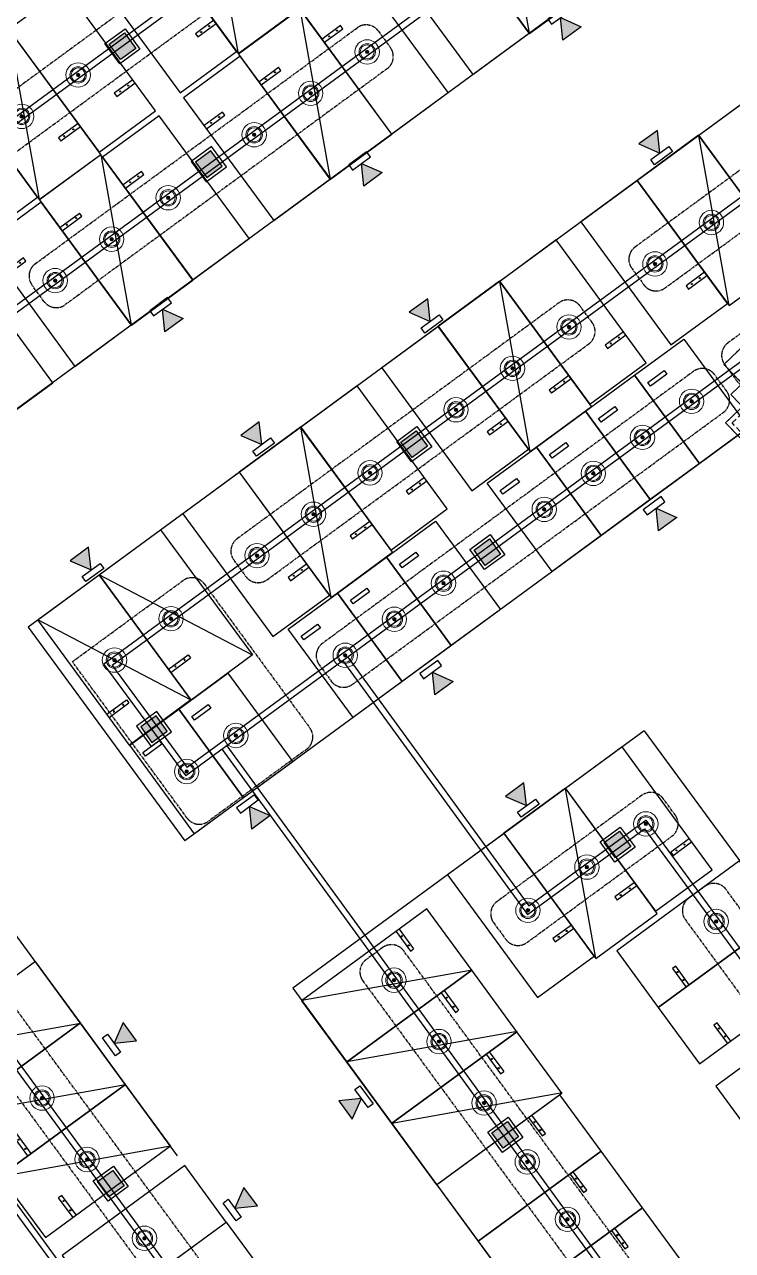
# Model space of a CAD drawing. Header units: millimetres. Extents: x 75184266 to 76346726, y -35850126 to -33679385.
# Drawn here: x 75364708 to 75387949, y -34981951 to -34941699 of the extents above; entities that cross this region are included whole.
import ezdxf

# ---------------------------------------------------------------- set-up
doc = ezdxf.new("R2010")
doc.units = ezdxf.units.MM
doc.header["$LTSCALE"] = 50
doc.header["$MEASUREMENT"] = 0
for name, pattern in [('CONTINOUS', [0]), ('HIDDEN2', [0.1875, 0.125, -0.0625]), ('XR-지하3층$0$H', [1.3, 0.8, -0.5]), ('단지배치도$0$PHANTOM2', [31.75, 15.875, -3.175, 3.175, -3.175, 3.175, -3.175])]:
    doc.linetypes.add(name, pattern=pattern)
doc.layers.add('1-주차면센서', color=3, linetype='CONTINUOUS', lineweight=15)
for name, color, linetype in [('2-주차안내등', 2, 'CONTINUOUS'), ('3-SIO', 1, 'CONTINUOUS'), ('PARKING', 7, 'CONTINUOUS'), ('XR-지하3층$0$0중앙선', 1, 'CONTINUOUS'), ('XR-지하3층$0$A-주차', 9, 'CONTINUOUS'), ('XR-지하3층$0$CON', 2, 'CONTINUOUS'), ('XR-지하3층$0$CONC', 2, 'CONTINUOUS'), ('XR-지하3층$0$일반주차', 8, 'CONTINUOUS'), ('XR-지하3층$0$확장형주차', 8, 'CONTINUOUS'), ('유도관제-RECWAY', 4, 'CONTINOUS')]:
    doc.layers.add(name, color=color, linetype=linetype)
doc.layers.add('DEFPOINT', color=142, linetype='CONTINUOUS', plot=False)
doc.layers.add('건축', color=8, linetype='CONTINUOUS', plot=False)

# ---------------------------------------------------------------- blocks, each defined once
blk = doc.blocks.new('XR-지하3층$0$확장형 주차')
at = {"layer": 'XR-지하3층$0$확장형주차', "color": 7}
for p, q in [((0, 3965), (800, 3965)), ((0, 3835), (800, 3835)), ((800, 3835), (800, 3965))]:
    blk.add_line(p, q, dxfattribs=at)
blk.add_lwpolyline([(2500, 5100), (0, 0)], dxfattribs=at)
blk.add_lwpolyline([(2500, 5091), (0, 5091), (0, -9), (2500, -9)], close=True, dxfattribs=at)
for centre in [(238, 3900), (613, 3900)]:
    blk.add_circle(centre, 17.5, dxfattribs=at)
blk = doc.blocks.new('XR-지하3층$0$일반형 주차')
at = {"layer": 'XR-지하3층$0$일반주차'}
for p, q in [((750, 3865), (0, 3865)), ((0, 3735), (750, 3735)), ((750, 3735), (750, 3865))]:
    blk.add_line(p, q, dxfattribs=at)
blk.add_lwpolyline([(2300, 5000), (0, 5000), (0, 0), (2300, 0)], close=True, dxfattribs=at)
for centre in [(238, 3800), (563, 3800)]:
    blk.add_circle(centre, 17.5, dxfattribs=at)
blk = doc.blocks.new('XR-지하3층$0$A$C73B52ADF')
at = {"layer": 'XR-지하3층$0$A-주차', "elevation": 0}
for points in [[(-2038, 2466), (-38, 2466), (-38, -1134), (-2038, -1134)], [(-1166, 2021), (-1166, 1871), (-1832, 1871), (-1832, 2021)]]:
    blk.add_lwpolyline(points, close=True, dxfattribs=at)
blk = doc.blocks.new('XR-지하3층$0$기둥 0620')
at = {"layer": 'XR-지하3층$0$CON', "ltscale": 0.5}
blk.add_lwpolyline([(-600, 0), (600, 0), (600, 1500), (-600, 1500)], close=True, dxfattribs=at)
blk = doc.blocks.new('1503-B1F')
at = {"layer": 'DEFPOINT', "linetype": 'HIDDEN2', "ltscale": 30}
for p, q in [((-30947, -7210), (-31932, -6181)), ((-31393, -8385), (-31663, -8104))]:
    blk.add_line(p, q, dxfattribs=at)
for points in [[(-31932, -6181), (-31059, -5344)], [(-31875, -8099), (-30947, -7210)], [(-31663, -8104), (-30843, -7319)], [(-31875, -8099), (-31501, -8489)]]:
    blk.add_lwpolyline(points, dxfattribs=at)
at = {"layer": 'XR-지하3층$0$0중앙선', "color": 7, "linetype": 'XR-지하3층$0$H', "ltscale": 50}
blk.add_lwpolyline([(-30363, -9677), (-31875, -8099), (-30947, -7210), (-31932, -6181), (-26213, -703)], dxfattribs=at)
at = {"layer": 'XR-지하3층$0$CONC', "extrusion": (0, 0, -1), "zscale": -1, "rotation": 46.23840256638631}
blk.add_blockref('XR-지하3층$0$기둥 0620', (31287, -7605), dxfattribs=at)
blk = doc.blocks.new('TIS-주차면센서(확대)')
at = {"layer": '1-주차면센서'}
blk.add_hatch(color=256, dxfattribs=at).paths.add_polyline_path([(43.5, 0, 1), (-43.5, 0, 1)])
h = blk.add_hatch(color=256, dxfattribs=at)
edge = h.paths.add_edge_path()
edge.add_arc((0, 0), 43.5, 0, 360)
for radius in [303.5, 203.5, 173.5, 43.5]:
    blk.add_circle((0, 0), radius, dxfattribs=at)
blk = doc.blocks.new('rehw6')
at = {"layer": '3-SIO'}
for points in [[(406938, -283999), (406938, -284825), (407763, -284825), (407763, -283999)], [(407038, -284099), (407038, -284725), (407663, -284725), (407663, -284099)]]:
    blk.add_lwpolyline(points, close=True, dxfattribs=at)
for points in [[(407038, -284099), (407663, -284725), (407663, -284099), (407038, -284725)], [(407663, -284099), (407038, -284725), (407663, -284725), (407038, -284099)]]:
    blk.add_solid(points, dxfattribs=at)
blk = doc.blocks.new('fh52f')
at = {"layer": '2-주차안내등'}
for points in [[(399980, -281538), (399333, -281164), (399333, -281912)], [(399980, -281903), (399980, -281173), (400188, -281173), (400188, -281903)]]:
    blk.add_lwpolyline(points, close=True, dxfattribs=at)
blk.add_solid([(399333, -281912), (399333, -281164), (399980, -281538)], dxfattribs=at)

msp = doc.modelspace()

# ---------------------------------------------------------------- linework, layer by layer
at = {"layer": 'PARKING', "color": 241, "linetype": '단지배치도$0$PHANTOM2', "ltscale": 0.1}
for p, q in [((75386668.7, -34953088), (75374488, -34962018.3)), ((75387758.6, -34953734.9), (75387364.7, -34953197.7)), ((75375473.2, -34963362), (75387650.9, -34954433.8)), ((75374380.4, -34962717.2), (75374774.3, -34963254.4))]:
    msp.add_line(p, q, dxfattribs=at)
for points in [[(75373762.4, -34938420.3), (75373368.5, -34937883.1, 0.4142136), (75372669.6, -34937775.5), (75362104.8, -34945521.1, 0.4142136), (75361997.2, -34946220), (75362391.1, -34946757.3, 0.4142136), (75363090, -34946864.9), (75373654.8, -34939119.2, 0.4142136)], [(75396408, -34941904.7), (75396014.1, -34941367.4, 0.4142136), (75395315.2, -34941259.8), (75384750.4, -34949005.5, 0.4142136), (75384642.8, -34949704.4), (75385036.7, -34950241.6, 0.4142136), (75385735.6, -34950349.2), (75396300.4, -34942603.6, 0.4142136)], [(75376324.9, -34941915.6), (75376718.8, -34942452.8, -0.4142136), (75376611.2, -34943151.7), (75366046.3, -34950897.3, -0.4142136), (75365347.4, -34950789.7), (75364953.5, -34950252.4, -0.4142136), (75365061.1, -34949553.5), (75375626, -34941808, -0.4142136)], [(75399454.5, -34945054.3), (75399060.6, -34944517, 0.4142136), (75398361.7, -34944409.4), (75387796.9, -34952155.1, 0.4142136), (75387689.3, -34952853.9), (75388083.2, -34953391.2, 0.4142136), (75388782, -34953498.8), (75399346.9, -34945753.1, 0.4142136)], [(75383343.1, -34951483.2), (75382949.2, -34950946, 0.4142136), (75382250.3, -34950838.4), (75371685.5, -34958584, 0.4142136), (75371577.9, -34959282.9), (75371971.8, -34959820.2, 0.4142136), (75372670.7, -34959927.8), (75383235.5, -34952182.1, 0.4142136)], [(75386068.2, -34967651.3), (75385674.3, -34967114, 0.4142136), (75384975.4, -34967006.4), (75380217.2, -34970494.9, 0.4142136), (75380109.6, -34971193.7), (75380503.5, -34971731, 0.4142136), (75381202.4, -34971838.6), (75385960.6, -34968350.1, 0.4142136)], [(75393956.9, -34980550.1), (75394494.1, -34980156.2, 0.4142136), (75394601.7, -34979457.3), (75387743.5, -34970102.9, 0.4142136), (75387044.6, -34969995.3), (75386507.4, -34970389.2, 0.4142136), (75386399.8, -34971088), (75393258, -34980442.5, 0.4142136)], [(75384200.3, -34983691.4), (75384737.5, -34983297.5, 0.4142136), (75384845.1, -34982598.6), (75377158.7, -34972114.4, 0.4142136), (75376459.8, -34972006.8), (75375922.5, -34972400.7, 0.4142136), (75375814.9, -34973099.6), (75383501.4, -34983583.8, 0.4142136)]]:
    msp.add_lwpolyline(points, format="xyb", close=True, dxfattribs=at)
msp.add_lwpolyline([(75366280.1, -34962617.7), (75369909.3, -34959957, -0.4142136), (75370608.2, -34960064.6), (75374076.6, -34964795.5, -0.4142136), (75373969, -34965494.4), (75370743.1, -34967859.5, -0.4142136), (75370044.3, -34967751.9), (75366280.1, -34962617.7)], format="xyb", dxfattribs=at)
at = {"layer": 'PARKING', "color": 241, "linetype": '단지배치도$0$PHANTOM2', "ltscale": 0.1, "elevation": 0}
msp.add_lwpolyline([(75370833.8, -34984731.1), (75371371, -34984337.2, 0.4142136), (75371478.6, -34983638.4), (75364205.8, -34973718.3, 0.4142136), (75363507, -34973610.7), (75362969.7, -34974004.6, 0.4142136), (75362862.1, -34974703.5), (75370134.9, -34984623.5, 0.4142136)], format="xyb", close=True, dxfattribs=at)
at = {"layer": 'PARKING', "color": 241, "linetype": '단지배치도$0$PHANTOM2', "ltscale": 0.1}
for centre, start, end in [((75386961.4, -34953493.3), 36.24693, 126.24693), ((75387355.3, -34954030.6), 306.24693, 36.24693), ((75374783.7, -34962421.5), 126.24693, 216.24693), ((75375177.6, -34962958.8), 216.24693, 306.24693)]:
    msp.add_arc(centre, 500, start, end, dxfattribs=at)
at = {"layer": '건축', "ltscale": 0.5}
for p, q in [((75392406, -34933824.6), (75361275.9, -34956647.5)), ((75395953.6, -34938663.5), (75364823.5, -34961486.4)), ((75401097.6, -34945679.8), (75369967.6, -34968502.7)), ((75352119.1, -34963608.8), (75367627.4, -34984761.9)), ((75351957.8, -34963727.1), (75367526.1, -34984961.9)), ((75385048.8, -34964885.7), (75373515.1, -34973341.6))]:
    msp.add_line(p, q, dxfattribs=at)
at = {"layer": '건축'}
for p, q in [((75369735.1, -34978840.8), (75337215.5, -34934484.6)), ((75364823.5, -34961486.4), (75369967.6, -34968502.7)), ((75385048.8, -34964885.7), (75399523.1, -34984628.4)), ((75373515.1, -34973341.6), (75382474.5, -34985561.9))]:
    msp.add_line(p, q, dxfattribs=at)
at = {"layer": '유도관제-RECWAY', "color": 201, "ltscale": 0.5}
for p, q in [((75386345.9, -34928657.8), (75357729.8, -34949638.1)), ((75386625.7, -34928700.6), (75358009.6, -34949680.9)), ((75389470.3, -34932567.1), (75360853.4, -34953547)), ((75389427.3, -34932846.6), (75360810.6, -34953826.3)), ((75370827.8, -34984729.9), (75337720, -34939570.5)), ((75370870.8, -34984450.3), (75337999.6, -34939613.6)), ((75395926.6, -34941720.7), (75367310.5, -34962701)), ((75396206.4, -34941763.5), (75367590.3, -34962743.8)), ((75398684.1, -34945093.2), (75370047.2, -34966088.8)), ((75398641.3, -34945372.6), (75370004.4, -34966368.2)), ((75367313.7, -34962710.3), (75370004.4, -34966368.2)), ((75367593.5, -34962753.2), (75370047.2, -34966088.8))]:
    msp.add_line(p, q, dxfattribs=at)
for points in [[(75375319.3, -34962471.1), (75381262.8, -34970637.3), (75385101.6, -34967822.9), (75393482.5, -34979254.3), (75401623.3, -34973285.9)], [(75375158, -34962589.4), (75381219.2, -34970917.3), (75385058.6, -34968102.4), (75393439.5, -34979533.8), (75401741.5, -34973447.2)], [(75371192.7, -34965496.6), (75384291.8, -34983494.3), (75416159.9, -34983494.3), (75423295.9, -34978261.1), (75412713.6, -34963827.1)], [(75371354, -34965378.4), (75384393.6, -34983294.3), (75416094.4, -34983294.3), (75423016.4, -34978218.1), (75412552.4, -34963945.4)]]:
    msp.add_lwpolyline(points, dxfattribs=at)

# ---------------------------------------------------------------- block references
at = {"layer": '2-주차안내등', "xscale": -1}
for p, rotation in [((75845904.8, -35097413.7), 306.2677044691861), ((75839372.4, -35102203), 306.2677044691861), ((75832839.9, -35106992.2), 306.2677044691861), ((75849044.2, -35113525.5), 306.267704469102), ((75841705.3, -35118906), 306.267704469102), ((75835693.8, -35123313.3), 306.2677044691861)]:
    msp.add_blockref('fh52f', p, dxfattribs=dict(at, rotation=rotation))
at = {"layer": '2-주차안내등'}
for p, rotation in [((75376300.2, -34456876.9), 306.2261623367484), ((75368760.2, -34462403.9), 306.2261623366336), ((75363230.4, -34466446.8), 306.2261623366757), ((75357630.3, -34470564.8), 306.2261623366644), ((75371922.1, -34478302), 306.2261623367484), ((75856688.3, -34965881, 0), 216.2261623351465), ((74886727.4, -34986222.9), 36.2261623351432), ((75860651.7, -34971301.3, 0), 216.2261623351537)]:
    msp.add_blockref('fh52f', p, dxfattribs=dict(at, rotation=rotation))
at = {"layer": 'PARKING', "xscale": -1}
for p, rotation in [((75528276.7, -34472189.4), 36.24693370066723), ((75537857.4, -34485252.3), 36.24693370066723), ((75540256.5, -34488796.3), 36.24693370068274), ((75544532.7, -34498399.9), 36.24693370063373), ((75540846.9, -34507928.4), 36.24693370063373), ((75527894, -34509532.3, 0), 36.24693370063373)]:
    msp.add_blockref('rehw6', p, dxfattribs=dict(at, rotation=rotation))
at = {"layer": 'PARKING'}
for p, xscale, yscale, zscale, rotation in [((75375957.2, -34942598), 1.319999998879759, 1.319999998879759, 1.319999998879759, 162.4938673609618), ((75366468.5, -34943354.9), -1.320000000298023, 1.320000000298023, 1.319999999948777, 90), ((75374102.4, -34943958), 1.319999998879759, 1.319999998879759, 1.319999998879759, 162.4938673609618), ((75364613.6, -34944714.8), -1.320000000298023, 1.320000000298023, 1.319999999948777, 90), ((75372247.5, -34945317.9), 1.319999998879759, 1.319999998879759, 1.319999998879759, 162.4938673609618), ((75369424.8, -34947387.3), 1.319999998879759, 1.319999998879759, 1.319999998879759, 162.4938673609618), ((75387259.2, -34948199.2), -1.320000000298023, 1.320000000298023, 1.319999999948777, 90), ((75367569.9, -34948747.2), 1.319999998879759, 1.319999998879759, 1.319999998879759, 162.4938673609618), ((75385404.3, -34949559.1), -1.320000000298023, 1.320000000298023, 1.319999999948777, 90), ((75365715, -34950107.1), 1.319999998879759, 1.319999998879759, 1.319999998879759, 162.4938673609618), ((75382581.6, -34951628.6), -1.320000000298023, 1.320000000298023, 1.319999999948777, 90), ((75380726.7, -34952988.5), -1.320000000298023, 1.320000000298023, 1.319999999948777, 90), ((75378871.8, -34954348.4), -1.320000000298023, 1.320000000298023, 1.319999999948777, 90), ((75386607.5, -34954071.2), -1.320000000298023, 1.320000000298023, 1.319999999948777, 90), ((75384994.6, -34955253.7), -1.320000000298023, 1.320000000298023, 1.319999999948777, 90), ((75376049.2, -34956417.8), -1.320000000298023, 1.320000000298023, 1.319999999948777, 90), ((75383381.6, -34956436.3), -1.320000000298023, 1.320000000298023, 1.319999999948777, 90), ((75381768.7, -34957618.9), -1.320000000298023, 1.320000000298023, 1.319999999948777, 90), ((75374194.3, -34957777.7), -1.320000000298023, 1.320000000298023, 1.319999999948777, 90), ((75372339.4, -34959137.6), -1.320000000298023, 1.320000000298023, 1.319999999948777, 90), ((75378462.1, -34960043), -1.320000000298023, 1.320000000298023, 1.319999999948777, 90), ((75369516.7, -34961207.1), -1.320000000298023, 1.320000000298023, 1.319999999948777, 90), ((75376849.2, -34961225.6), -1.320000000298023, 1.320000000298023, 1.319999999948777, 90), ((75375236.2, -34962408.1), -1.320000000298023, 1.320000000298023, 1.319999999948777, 90), ((75367661.8, -34962567), -1.320000000298023, 1.320000000298023, 1.319999999948777, 90), ((75371644.1, -34965041.6), -1.320000000298023, 1.320000000298023, 1.319999999948777, 90), ((75370031.2, -34966224.1), -1.320000000298023, 1.320000000298023, 1.319999999948777, 90), ((75385105.1, -34967944.3), -1.320000000298023, 1.320000000298023, 1.319999999948777, 90), ((75383169.6, -34969363.4), -1.320000000298023, 1.320000000298023, 1.319999999948777, 90), ((75381234, -34970782.4), -1.320000000298023, 1.320000000298023, 1.319999999948777, 90), ((75387413, -34971150.2), -1.320000000298023, 1.320000000298023, 1.319999999948777, 90), ((75376837.8, -34973075.5), -1.320000000298023, 1.320000000298023, 1.319999999948777, 90), ((75378316, -34975091.7), -1.320000000298023, 1.320000000298023, 1.319999999948777, 90), ((75365282.9, -34976946.5, 0), -1.320000000298023, 1.320000000298023, 1.319999999948777, 90), ((75379794.2, -34977107.9), -1.320000000298023, 1.320000000298023, 1.319999999948777, 90), ((75366761, -34978962.7, 0), -1.320000000298023, 1.320000000298023, 1.319999999948777, 90), ((75381213.2, -34979043.4), -1.320000000298023, 1.320000000298023, 1.319999999948777, 90), ((75382532.8, -34980927.9), -1.320000000298023, 1.320000000298023, 1.319999999948777, 90), ((75368646, -34981549.4), -1.320000000298023, 1.320000000298023, 1.319999999948777, 90)]:
    msp.add_blockref('TIS-주차면센서(확대)', p, dxfattribs=dict(at, xscale=xscale, yscale=yscale, zscale=zscale, rotation=rotation))
for p, rotation in [((75867441.4, -34934803.6), 216.2469333569278), ((75865640, -34953348.8), 216.2469333569279)]:
    msp.add_blockref('rehw6', p, dxfattribs=dict(at, rotation=rotation))
at = {"layer": '건축'}
for name, p, rotation in [('XR-지하3층$0$확장형 주차', (75381276.9, -34941983.9), 36.24693643183485), ('XR-지하3층$0$확장형 주차', (75370729, -34937069.4), 216.2469348949301), ('XR-지하3층$0$일반형 주차', (75379422, -34943343.8), 36.24693643183485), ('XR-지하3층$0$일반형 주차', (75368712.9, -34938547.5), 216.2469348949301), ('XR-지하3층$0$일반형 주차', (75376760, -34945295.4), 36.24693643183485), ('XR-지하3층$0$일반형 주차', (75366052.8, -34940497.8), 216.2469348949301), ('XR-지하3층$0$확장형 주차', (75374743.8, -34946773.6), 36.24693643183485), ('XR-지하3층$0$확장형 주차', (75364197.9, -34941857.7), 216.2469348949301), ('XR-지하3층$0$일반형 주차', (75372888.9, -34948133.5), 36.24693643183485), ('XR-지하3층$0$일반형 주차', (75362181.7, -34943335.8), 216.2469348949301), ('XR-지하3층$0$일반형 주차', (75388696.2, -34943984.2), 216.2469348949301), ('XR-지하3층$0$일반형 주차', (75370228.8, -34950083.7), 36.24693643183485), ('XR-지하3층$0$확장형 주차', (75386841.3, -34945344.1), 216.2469348949301), ('XR-지하3층$0$확장형 주차', (75368212.6, -34951561.9), 36.24693643183485), ('XR-지하3층$0$일반형 주차', (75384825.1, -34946822.2), 216.2469348949301), ('XR-지하3층$0$일반형 주차', (75366357.7, -34952921.8), 36.24693643183485), ('XR-지하3층$0$일반형 주차', (75382163.8, -34948773.4), 216.2469348949301), ('XR-지하3층$0$확장형 주차', (75363612.4, -34954934.6), 36.24693489493006), ('XR-지하3층$0$확장형 주차', (75380308.9, -34950133.3), 216.2469348949301), ('XR-지하3층$0$일반형 주차', (75378292.7, -34951611.5), 216.2469348949301), ('XR-지하3층$0$A$C73B52ADF', (75387838, -34953994.5, 0), 36.24761539545744), ('XR-지하3층$0$A$C73B52ADF', (75386225, -34955177, 0), 36.24761539545744), ('XR-지하3층$0$일반형 주차', (75375631.3, -34953562.7), 216.2469348949301), ('XR-지하3층$0$A$C73B52ADF', (75384612.1, -34956359.6, 0), 36.24761539545744), ('XR-지하3층$0$확장형 주차', (75373776.4, -34954922.6), 216.2469348949301), ('XR-지하3층$0$A$C73B52ADF', (75382999.1, -34957542.1, 0), 36.24761539545744), ('XR-지하3층$0$일반형 주차', (75371760.2, -34956400.7), 216.2469348949301), ('XR-지하3층$0$A$C73B52ADF', (75379692.6, -34959966.3, 0), 36.24761539545744), ('XR-지하3층$0$A$C73B52ADF', (75378079.6, -34961148.8, 0), 36.24761539545744), ('XR-지하3층$0$A$C73B52ADF', (75376466.7, -34962331.4, 0), 36.24761539545744), ('XR-지하3층$0$A$C73B52ADF', (75372874.6, -34964964.9, 0), 36.24761539545744), ('XR-지하3층$0$A$C73B52ADF', (75371261.6, -34966147.4, 0), 36.24761539545744), ('XR-지하3층$0$일반형 주차', (75384322.9, -34965417.9), 216.2469348949301), ('XR-지하3층$0$확장형 주차', (75382468, -34966777.8), 216.2469348949301), ('XR-지하3층$0$일반형 주차', (75380451.8, -34968256), 216.2469348949301), ('XR-지하3층$0$일반형 주차', (75389542.9, -34971015.6), 126.2469333594607), ('XR-지하3층$0$확장형 주차', (75373810.8, -34973744.8), 306.2469352298511), ('XR-지하3층$0$일반형 주차', (75390902.3, -34972869.8), 126.2469333594607), ('XR-지하3층$0$확장형 주차', (75366541.6, -34974485.8, 0), 126.2469333594607), ('XR-지하3층$0$확장형 주차', (75375288.9, -34975761), 306.2469352298511), ('XR-지하3층$0$일반형 주차', (75392794.4, -34975450.6), 126.2469333594607), ('XR-지하3층$0$확장형 주차', (75368019.7, -34976502, 0), 126.2469333594607), ('XR-지하3층$0$확장형 주차', (75376767.1, -34977777.2), 306.2469352298511), ('XR-지하3층$0$확장형 주차', (75369497.9, -34978518.2, 0), 126.2469333594607), ('XR-지하3층$0$일반형 주차', (75378245.3, -34979793.4), 306.2469333594607), ('XR-지하3층$0$일반형 주차', (75379605.2, -34981648.3), 306.2469333594607), ('XR-지하3층$0$일반형 주차', (75371330.9, -34981018.7), 126.2469333594607), ('XR-지하3층$0$일반형 주차', (75380965.1, -34983503.2), 306.2469333594607), ('XR-지하3층$0$A$C73B52ADF', (75370393.8, -34981659.1, 0), 126.2476153954574)]:
    msp.add_blockref(name, p, dxfattribs=dict(at, rotation=rotation))
msp.add_blockref('1503-B1F', (75419599.7, -34946677.4), dxfattribs=at)
msp.add_blockref('1503-B1F', (75419599.7, -34946677.4), dxfattribs=at)
at = {"layer": '건축', "xscale": -1, "rotation": 216.2617644276884}
for p in [(75367162.6, -34959772.3), (75365146.1, -34961249.9)]:
    msp.add_blockref('XR-지하3층$0$확장형 주차', p, dxfattribs=at)

doc.saveas('drawing.dxf')
